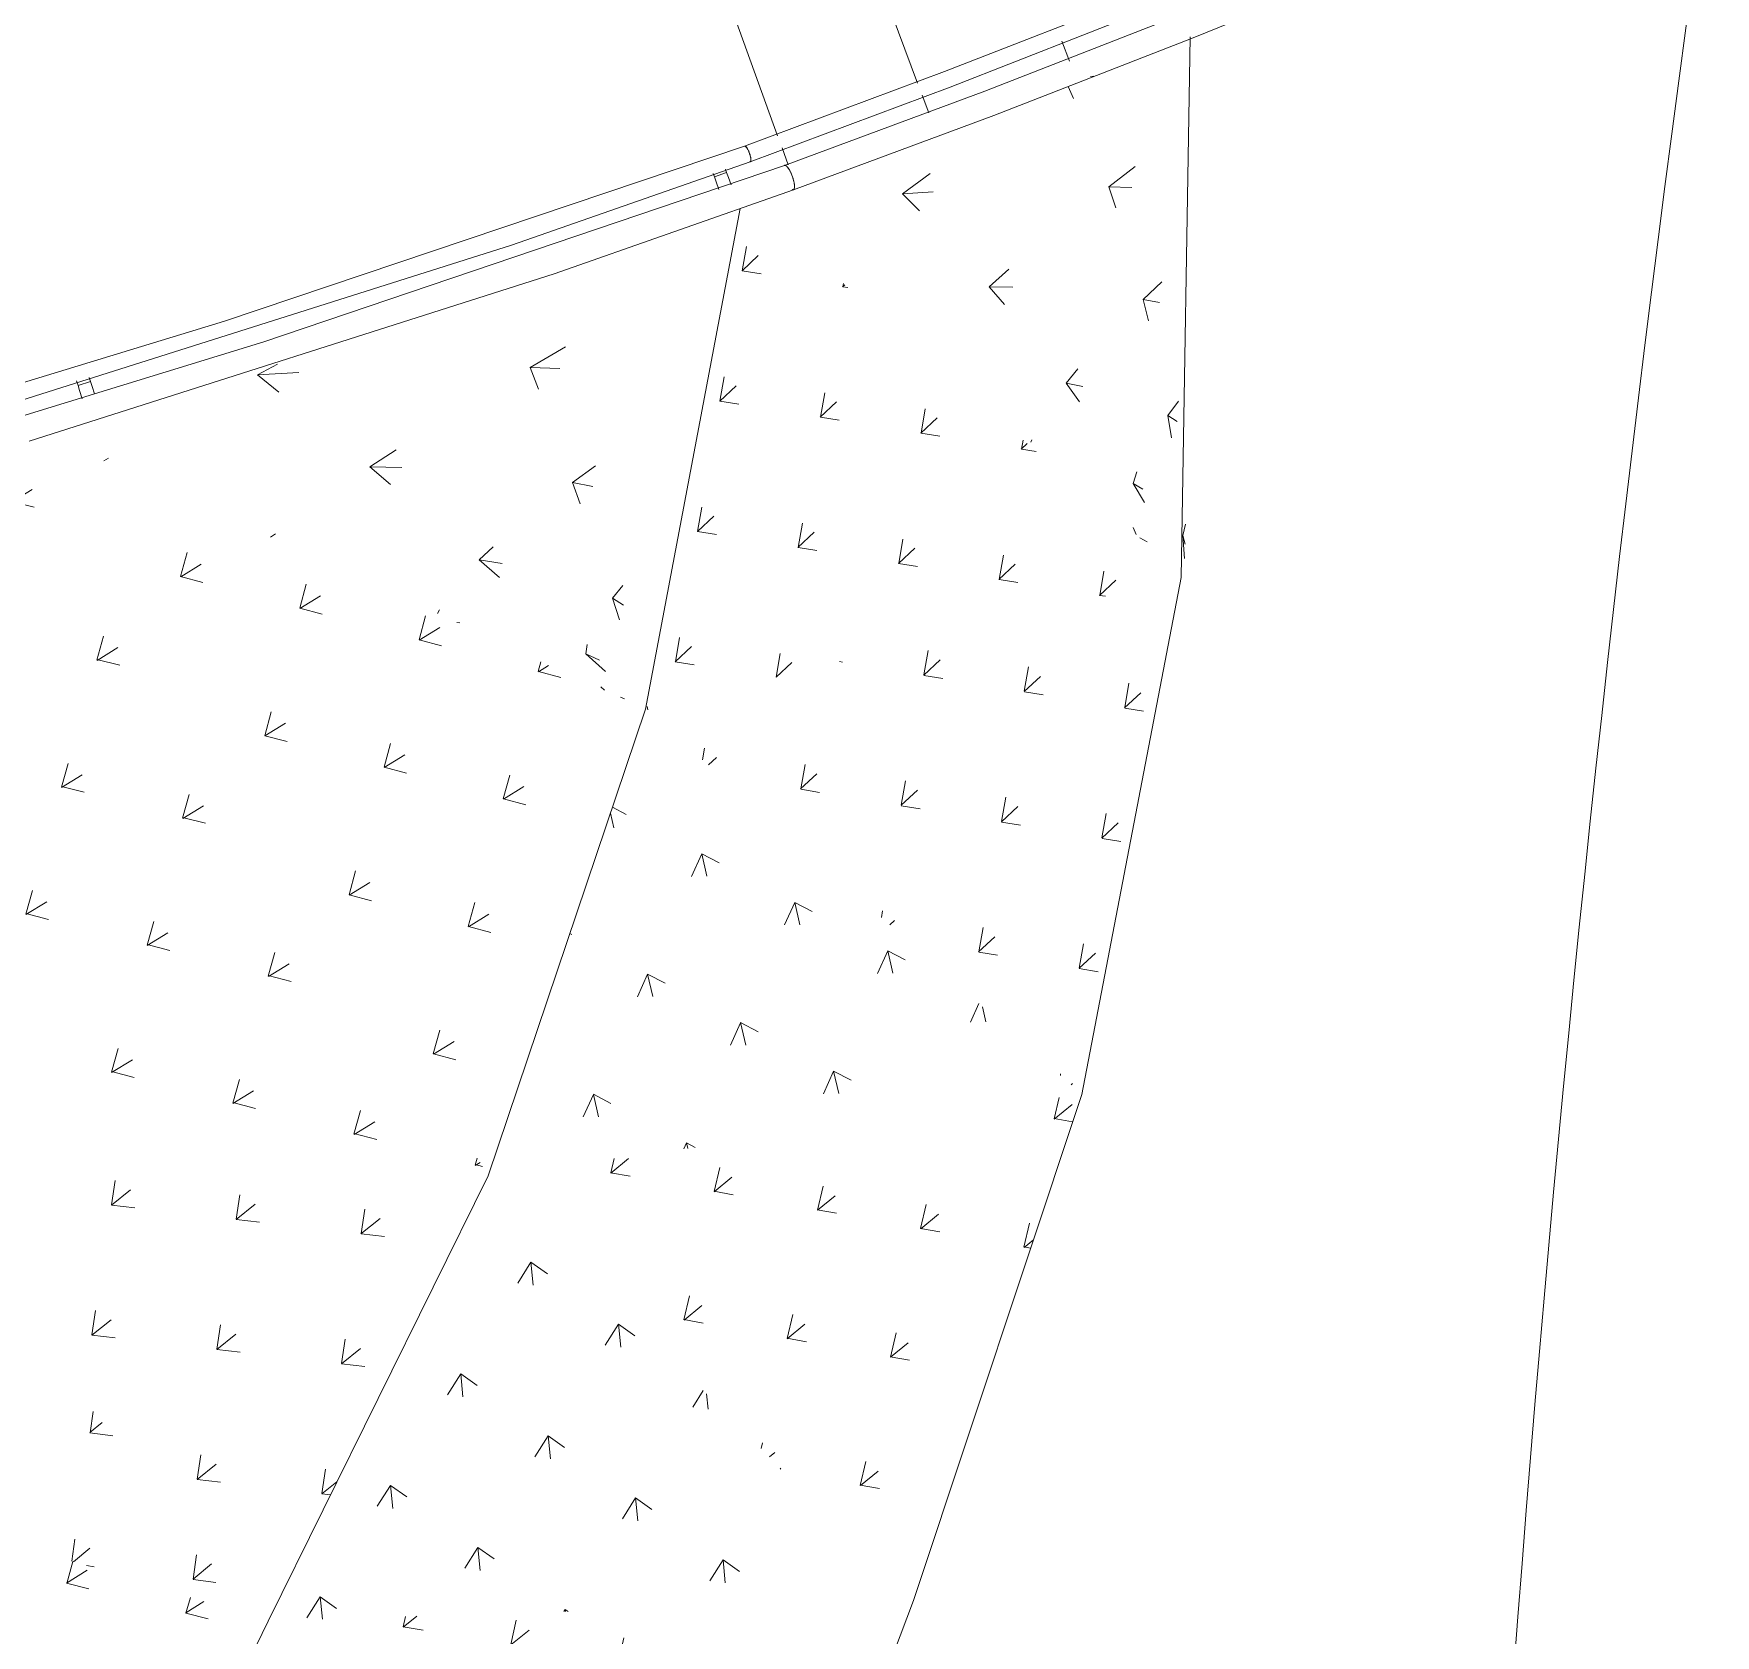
# Model space of a CAD drawing. Header units: millimetres. Extents: x 15878 to 679837, y -72324 to 391440.
# Drawn here: x 214371 to 217601, y 1932 to 5009 of the extents above; entities that cross this region are included whole.
import ezdxf

# ---------------------------------------------------------------- set-up
doc = ezdxf.new("R2010")
doc.units = ezdxf.units.MM
for name, color, linetype, lineweight in [('A-FLOR', 192, 'Continuous', 5), ('A-FLOR-HRAL', 11, 'Continuous', 5), ('A-FLOR-PATT', 8, 'Continuous', 5)]:
    doc.layers.add(name, color=color, linetype=linetype, lineweight=lineweight)

# ---------------------------------------------------------------- blocks, each defined once
blk = doc.blocks.new('Railings 6 - Railings 6-15750741-G_F')
at = {"layer": 'A-FLOR-HRAL'}
for p, q in [((101506.9, 4748.8), (101509.3, 4742.1)), ((101485.8, 4733.7), (101483.6, 4739.9)), ((101485.8, 4733.7), (101509.3, 4742.1)), ((101489.1, 4724.3), (101485.8, 4733.7)), ((101494.4, 4709.4), (101489.1, 4724.3)), ((101509.3, 4742.1), (101512.7, 4732.7)), ((101512.7, 4732.7), (101517.7, 4718.4)), ((100263.5, 4332.9), (100260.6, 4342.2)), ((100263.5, 4332.9), (100287.3, 4340.4)), ((100266.5, 4323.4), (100263.5, 4332.9)), ((100284.8, 4348.5), (100287.3, 4340.4)), ((100287.3, 4340.4), (100290.3, 4330.9)), ((100290.3, 4330.9), (100294.8, 4316.7)), ((100271.5, 4307.5), (100266.5, 4323.4))]:
    blk.add_line(p, q, dxfattribs=at)
at = {"layer": 'A-FLOR-HRAL', "flags": 128}
for points in [[(101543.5, 4792.7), (101927.8, 4936.1), (102309.8, 5085.5), (102689.4, 5240.9), (103066.6, 5402.1), (103155.7, 5406.2)], [(101554.4, 4762.6), (101938.9, 4906.2), (102321.2, 5055.6), (102701, 5211), (103078.4, 5372.3), (103091.1, 5412.8)], [(101620.4, 4755.8), (102005.2, 4898.6), (102387.8, 5047.4), (102768.1, 5202.1), (103145.9, 5362.7), (103218.7, 5394.4)], [(101637.5, 4708.8), (102022.6, 4851.7), (102405.6, 5000.6), (102786.2, 5155.5), (103164.4, 5316.2), (103218.7, 5394.4)], [(101543.5, 4792.7), (100544.8, 4456.5), (100080.8, 4315.2)], [(100089.9, 4284.5), (101095.8, 4602.7), (101554.4, 4762.7)], [(101620.4, 4755.8), (100620.2, 4416.6), (100155.4, 4273.9)], [(100169.6, 4225.9), (101177.8, 4547.4), (101637.4, 4708.8)]]:
    blk.add_lwpolyline(points, dxfattribs=at)
at = {"layer": 'A-FLOR-HRAL'}
for points, knots in [([(101543.4, 4792.7), (101544, 4792.9), (101545.1, 4792.7), (101546.7, 4791.2), (101547.6, 4790), (101548.4, 4789), (101549.2, 4787.8), (101550.1, 4786.1), (101551.2, 4784.1), (101552.1, 4782), (101553, 4779.9), (101553.9, 4777.3), (101554.7, 4774.4), (101555.3, 4771.8), (101555.7, 4769.5), (101555.8, 4768.1), (101555.8, 4767.4)], [-1, -1, -1, -1, -0.8611111, -0.7916667, -0.7569444, -0.7222222, -0.6875, -0.6527778, -0.5833333, -0.5486111, -0.5138889, -0.4444444, -0.3888889, -0.3333333, -0.2777778, -0.2222222, -0.2222222, -0.2222222, -0.2222222]), ([(101555.8, 4767.4), (101555.8, 4767.7), (101555.8, 4768.3), (101555.7, 4769.5), (101555.5, 4771), (101555.1, 4772.9), (101554.5, 4775.2), (101553.8, 4777.4), (101553, 4779.6), (101552, 4782.2), (101550.8, 4784.9), (101549.6, 4787.1), (101548.4, 4789), (101546.8, 4791.2), (101545, 4792.8), (101543.9, 4792.9), (101543.4, 4792.7)], [-0.7777778, -0.7777778, -0.7777778, -0.7777778, -0.7569444, -0.7222222, -0.6875, -0.6527778, -0.5833333, -0.5486111, -0.5138889, -0.4444444, -0.3888889, -0.3333333, -0.2777778, -0.2222222, -0.1111111, 0, 0, 0, 0]), ([(101555.9, 4767), (101555.9, 4765.9), (101555.7, 4763.9), (101555, 4762.9), (101554.6, 4762.7)], [-0.2104598, -0.2104598, -0.2104598, -0.2104598, -0.1111111, 0, 0, 0, 0]), ([(101554.6, 4762.7), (101555.1, 4763), (101555.7, 4764.1), (101555.9, 4766.2), (101555.9, 4767), (101555.9, 4767)], [-1, -1, -1, -1, -0.8611111, -0.7916667, -0.7900788, -0.7900788, -0.7900788, -0.7900788]), ([(101620.2, 4755.7), (101621.1, 4756.2), (101622.8, 4755.8), (101625.4, 4753.4), (101626.8, 4751.6), (101628, 4750), (101629.2, 4748.2), (101630.8, 4745.5), (101632.3, 4742.4), (101633.8, 4739.2), (101634.8, 4736.6), (101635.8, 4733.9), (101636.6, 4731.5), (101637.3, 4729.3), (101637.9, 4727.2), (101638.4, 4725.1), (101638.8, 4723.2), (101639.1, 4721.3), (101639.5, 4718.9), (101639.7, 4716.2), (101639.7, 4713.4), (101639.3, 4711.2), (101638.7, 4709.7), (101638, 4709.1), (101637.7, 4708.9)], [-1, -1, -1, -1, -0.861111, -0.791667, -0.756944, -0.722222, -0.6875, -0.652778, -0.583333, -0.548611, -0.513889, -0.479167, -0.444444, -0.416667, -0.388889, -0.361111, -0.333333, -0.305556, -0.277778, -0.222222, -0.166667, -0.111111, -0.055556, 0, 0, 0, 0]), ([(101633.6, 4739.6), (101633.3, 4740.3), (101632.7, 4741.6), (101631.8, 4743.5), (101630.8, 4745.3), (101629.9, 4747), (101629, 4748.5), (101627.7, 4750.5), (101626.2, 4752.5), (101624.4, 4754.4), (101622.8, 4755.6), (101621.4, 4756), (101620.6, 4755.9), (101620.2, 4755.7)], [-0.4443637, -0.4443637, -0.4443637, -0.4443637, -0.4166667, -0.3888889, -0.3611111, -0.3333333, -0.3055556, -0.2777778, -0.2222222, -0.1666667, -0.1111111, -0.0555556, 0, 0, 0, 0]), ([(101636.7, 4731.3), (101636.6, 4731.5), (101636.3, 4732.6), (101635.6, 4734.5), (101634.6, 4737.1), (101633.9, 4738.8), (101633.6, 4739.6)], [-0.555465, -0.555465, -0.555465, -0.555465, -0.5486111, -0.5138889, -0.4791667, -0.4444444, -0.4444444, -0.4444444, -0.4444444]), ([(101639.7, 4716.3), (101639.6, 4716.7), (101639.6, 4717.7), (101639.4, 4719.5), (101639.1, 4721.8), (101638.4, 4724.9), (101637.6, 4728.2), (101636.9, 4730.6), (101636.7, 4731.3)], [-0.7776471, -0.7776471, -0.7776471, -0.7776471, -0.7569444, -0.7222222, -0.6875, -0.6527778, -0.5833333, -0.5555556, -0.5555556, -0.5555556, -0.5555556]), ([(101637.7, 4708.9), (101638.6, 4709.4), (101639.5, 4711.1), (101639.7, 4714.6), (101639.7, 4716), (101639.7, 4716.3)], [-1, -1, -1, -1, -0.8611111, -0.7916667, -0.7777778, -0.7777778, -0.7777778, -0.7777778])]:
    blk.add_open_spline(points, degree=3, knots=knots, dxfattribs=at)
for points in [[(101554.6, 4762.7), (101554.1, 4762.5), (101553.5, 4762.5), (101552.9, 4762.9)], [(101552.9, 4762.9), (101553.5, 4762.5), (101554.1, 4762.5), (101554.6, 4762.7)], [(101637.7, 4708.9), (101636.9, 4708.6), (101636, 4708.7), (101635, 4709.2)], [(101635, 4709.2), (101635.5, 4708.9), (101636.5, 4708.6), (101637.3, 4708.7), (101637.7, 4708.9)]]:
    blk.add_open_spline(points, degree=3, dxfattribs=at)
blk = doc.blocks.new('FP_760-G_F')
at = {"layer": 'A-FLOR-PATT'}
for p, q in [((102208.1, 4926.7), (102214.6, 4927.2)), ((102165.2, 4907.5), (102175.5, 4884.5)), ((102243.2, 4714.4), (102294.3, 4753.9)), ((101847.2, 4701.2), (101900, 4740.3)), ((101847.2, 4701.2), (101906, 4704.9)), ((101847.2, 4701.2), (101879.9, 4668.2)), ((102243.2, 4714.4), (102287.5, 4713.5)), ((102243.2, 4714.4), (102257.1, 4674.5)), ((102013.8, 4522.7), (102051.3, 4556.2)), ((102013.8, 4522.7), (102059.3, 4521.6)), ((102013.8, 4522.7), (102042.9, 4488.5)), ((102309.5, 4498.4), (102345.3, 4532.2)), ((102309.5, 4498.4), (102340.5, 4492.4)), ((102309.5, 4498.4), (102319.8, 4457.1)), ((102161.5, 4337.3), (102183.7, 4365.1)), ((102161.5, 4337.3), (102193.6, 4331.2)), ((102161.5, 4337.3), (102187.1, 4301.7)), ((102356.8, 4275.2), (102377.5, 4303)), ((102356.8, 4275.2), (102374.6, 4264.1)), ((102356.8, 4275.2), (102363.6, 4232.5)), ((102093.4, 4224.1), (102095.3, 4228.6)), ((102290.2, 4144.8), (102297.1, 4167)), ((102290.2, 4144.8), (102309, 4133.8)), ((102290.2, 4144.8), (102312.2, 4107.9)), ((102295.7, 4046.9), (102290.4, 4060.3)), ((102303, 4040.5), (102317.3, 4032.6)), ((102385.4, 4044.6), (102390.9, 4066.5)), ((102385.4, 4044.6), (102390, 4028.3)), ((102385.4, 4044.6), (102388.7, 4000.6))]:
    blk.add_line(p, q, dxfattribs=at)
blk = doc.blocks.new('FP_765-G_F')
at = {"layer": 'A-FLOR-PATT'}
for p, q in [((101132, 4367.3), (101200, 4407.4)), ((100608.4, 4353.3), (100646.5, 4373.9)), ((101132, 4367.3), (101188.6, 4365.6)), ((101132, 4367.3), (101147.7, 4326.1)), ((100608.4, 4353.3), (100687.7, 4357.8)), ((100608.4, 4353.3), (100649.3, 4320.3)), ((100824, 4176.4), (100874.7, 4209.3)), ((100312.8, 4188), (100321.7, 4193.1)), ((100824, 4176.4), (100885.4, 4175.3)), ((100824, 4176.4), (100863.8, 4143)), ((101213.5, 4146.9), (101257.6, 4178.8)), ((101213.5, 4146.9), (101252.5, 4139.2)), ((101213.5, 4146.9), (101228.2, 4105.4)), ((100633.4, 4041.3), (100642.4, 4048.3)), ((101034.2, 3997.8), (101060.7, 4023.1)), ((101034.2, 3997.8), (101077.8, 3991)), ((101034.2, 3997.8), (101073, 3964.1)), ((101289.8, 3924.7), (101309.8, 3948.5)), ((101289.8, 3924.7), (101311, 3911.1)), ((101289.8, 3924.7), (101303.5, 3882.8)), ((100954, 3894.7), (100957.7, 3901.9)), ((100991.1, 3877.7), (100997.1, 3876.9)), ((101239.1, 3817.5), (101241.4, 3835.1)), ((101239.1, 3817.5), (101264.9, 3805.1)), ((101239.1, 3817.5), (101276.9, 3783.5)), ((101274.6, 3748), (101267.6, 3753.8)), ((101305.2, 3734), (101313.4, 3730.8)), ((101357.8, 3710), (101356.6, 3716.4))]:
    blk.add_line(p, q, dxfattribs=at)

msp = doc.modelspace()

# ---------------------------------------------------------------- hatches: boundary and pattern name
at = {"layer": 'A-FLOR-PATT'}
h = msp.add_hatch(dxfattribs=at)
h.set_pattern_fill('FP_2171', color=256, style=0, pattern_type=2)
h.set_pattern_definition([(42.948, (146164.56, -27580.04), (42.84313, 250.33527), [42.735, -279.594]), (350.96, (146164.56, -27580.04), (42.8437, 250.33466), [36.66, -158.862]), (80.288, (146164.56, -27580.04), (-193.09365, 30.7224), [47.62, -206.354])])
h.paths.add_polyline_path([(215545.9, 3710.9), (216575, 3963.8), (215750.9, 4681.2), (215726.9, 4669.9), (215674.7, 4393.1)], flags=0)
h = msp.add_hatch(dxfattribs=at)
h.set_pattern_fill('FP_2348', color=256, style=0, pattern_type=2)
h.set_pattern_definition([(31.855, (111203.58, -26391.35), (67.20172, 244.884), [46.252, -302.6]), (345.145, (111203.58, -26391.35), (67.1999, 244.8843), [44.443, -192.588]), (74.655, (111203.58, -26391.35), (-229.10854, 60.7685), [47.613, -206.324])])
h.paths.add_polyline_path([(215243.6, 2814.8), (215545.9, 3710.9), (214388, 4235.2), (214376.4, 4228.4), (214734.2, 3645.1)], flags=0)
h = msp.add_hatch(dxfattribs=at)
h.set_pattern_fill('FP_2346', color=256, style=0, pattern_type=2)
h.set_pattern_definition([(31.503, (108023.62, -28076.41), (68.27642, 244.09014), [46.823, -306.339]), (345.655, (108023.62, -28076.4), (68.2727, 244.0912), [45.062, -195.267]), (74.373, (108023.62, -28076.4), (-232.8343, 59.5465), [47.524, -205.935])])
h.paths.add_polyline_path([(215243.6, 2814.8), (214374.6, 4231.3), (214345, 4219.4), (213818.7, 3159.1), (214821, 2916.9)], flags=0)
h = msp.add_hatch(dxfattribs=at)
h.set_pattern_fill('FP_2172', color=256, style=0, pattern_type=2)
h.set_pattern_definition([(42.757, (145947.44, -27515.64), (43.76243, 250.1757), [42.725, -279.527]), (350.751, (145947.44, -27515.64), (43.7645, 250.1754), [36.635, -158.753]), (80.078, (145947.44, -27515.64), (-192.8488, 31.4009), [47.62, -206.354])])
h.paths.add_polyline_path([(216383.9, 2971.3), (216575, 3963.8), (215545.9, 3710.9), (215620.5, 3645.1)], flags=0)
h = msp.add_hatch(dxfattribs=at)
h.set_pattern_fill('FP_2170', color=256, style=0, pattern_type=2)
h.set_pattern_definition([(282.986, (226900.5, 7833), (178.6945, -93.214), [44.109, -288.584]), (245.773, (226900.5, 7833), (178.6948, -93.2135), [47.49, -205.789]), (332.451, (226900.5, 7833), (103.936, 230.97), [37.79, -163.755])])
h.paths.add_polyline_path([(215243.6, 2814.8), (216383.9, 2971.3), (215545.9, 3710.9), (215296.4, 2971.3)], flags=0)
h = msp.add_hatch(dxfattribs=at)
h.set_pattern_fill('FP_2344', color=256, style=0, pattern_type=2)
h.set_pattern_definition([(39.385, (109535.03, -32758.95), (35.67756, 251.35656), [46.213, -302.349]), (352.641, (109535.03, -32758.95), (35.6801, 251.3563), [44.187, -191.479]), (81.921, (109535.03, -32758.95), (-233.7255, 30.185), [47.602, -206.274])])
h.paths.add_polyline_path([(214821, 1959.5), (213818.7, 3159.1), (213632.7, 2321.9), (214361.5, 2099.6)], flags=0)
h = msp.add_hatch(dxfattribs=at)
h.set_pattern_fill('FP_2347', color=256, style=0, pattern_type=2)
h.set_pattern_definition([(38.732, (105158.17, -37064.04), (37.49796, 249.76976), [47.114, -308.244]), (353.472, (105158.17, -37064.04), (37.4991, 249.7692), [45.239, -196.035]), (81.462, (105158.17, -37064.04), (-239.71036, 27.42865), [47.357, -205.212])])
h.paths.add_polyline_path([(214821, 1959.5), (215243.6, 2814.8), (213818.7, 3159.1), (214518.2, 2321.9)], flags=0)
h = msp.add_hatch(dxfattribs=at)
h.set_pattern_fill('FP_2173', color=256, style=0, pattern_type=2)
h.set_pattern_definition([(39.446, (140178.55, -30696.84), (58.06907, 246.64125), [44.031, -288.07]), (349.816, (140178.55, -30696.84), (58.0656, 246.6423), [37.793, -163.77]), (76.752, (140178.55, -30696.84), (-198.3871, 35.64014), [47.51, -205.876])])
h.paths.add_polyline_path([(216060.4, 1999.3), (216383.9, 2971.3), (215243.6, 2814.8), (215545.9, 2513)], flags=0)
h = msp.add_hatch(dxfattribs=at)
h.set_pattern_fill('FP_2169', color=256, style=0, pattern_type=2)
h.set_pattern_definition([(275.646, (229714.18, -2281.58), (167.9625, -119.0732), [44.415, -290.584]), (237.79, (229714.18, -2281.58), (167.9624, -119.0734), [47.49, -205.79]), (324.666, (229714.18, -2281.58), (135.0045, 214.3006), [38.604, -167.284])])
h.paths.add_polyline_path([(214821, 1959.5), (216060.4, 1999.3), (215243.6, 2814.8), (214840.7, 1999.3)], flags=0)
h = msp.add_hatch(dxfattribs=at)
h.set_pattern_fill('FP_2342', color=256, style=0, pattern_type=2)
h.set_pattern_definition([(32.056, (110542.75, -27492.67), (68.7678, 243.82432), [46.554, -304.581]), (345.904, (110542.75, -27492.67), (68.76943, 243.8242), [44.237, -191.696]), (74.249, (110542.75, -27492.67), (-228.82895, 57.46194), [47.501, -205.836])])
h.paths.add_polyline_path([(214402.4, 1100.7), (214821, 1959.5), (213632.7, 2321.9), (214137.2, 1521.5)], flags=0)
h = msp.add_hatch(dxfattribs=at)
h.set_pattern_fill('FP_2167', color=256, style=0, pattern_type=2)
h.set_pattern_definition([(38.911, (132766.49, -32173.39), (56.626, 246.4798), [44.895, -293.726]), (350.724, (132766.5, -32173.4), (56.6238, 246.4809), [39.301, -170.303]), (77.062, (132766.49, -32173.4), (-206.86316, 33.78567), [47.419, -205.482])])
h.paths.add_polyline_path([(215697.3, 1034.3), (216060.4, 1999.3), (214821, 1959.5), (215387, 1361.9)], flags=0)
h = msp.add_hatch(dxfattribs=at)
h.set_pattern_fill('FP_2168', color=256, style=0, pattern_type=2)
h.set_pattern_definition([(272.485, (230360.64, -6180.98), (162.7195, -137.379), [45.364, -296.791]), (234.121, (230360.64, -6180.98), (162.719, -137.3796), [47.312, -205.019]), (319.826, (230360.64, -6180.98), (147.8865, 204.4523), [39.929, -173.027])])
h.paths.add_polyline_path([(215697.3, 1034.3), (214821, 1959.5), (214408.4, 1100.4), (215373.9, 1050.9)], flags=0)

# ---------------------------------------------------------------- linework, layer by layer
at = {"layer": 'A-FLOR'}
for p, q in [((216068.6, 4914), (215599.9, 6166.2)), ((215799.8, 4812.8), (215344.9, 6069.4)), ((216360.5, 4955.7), (216345.4, 4994.6)), ((216592.3, 5002.4), (216575, 3963.8)), ((216090.1, 4856.6), (216077.4, 4890.6)), ((215819.9, 4757.1), (215808.3, 4789.3)), ((215727.5, 4673), (215545.9, 3710.9)), ((216575, 3963.8), (216383.9, 2971.3)), ((215243.6, 2814.8), (215545.9, 3710.9)), ((216383.9, 2971.3), (216060.4, 1999.3)), ((215243.6, 2814.8), (214821, 1959.5)), ((216060.4, 1999.3), (215697.3, 1034.3)), ((214821, 1959.5), (214402.4, 1100.7)), ((214821, 1959.5), (214821, 1959.5))]:
    msp.add_line(p, q, dxfattribs=at)
msp.add_arc((269402.1, -2005.5), 52331.3, 171.83723, 179.00588, dxfattribs=at)

# ---------------------------------------------------------------- block references
for name in ['FP_760-G_F', 'FP_765-G_F']:
    msp.add_blockref(name, (114192.5, 0), dxfattribs=at)
at = {"layer": 'A-FLOR-HRAL'}
msp.add_blockref('Railings 6 - Railings 6-15750741-G_F', (114192.5, 0), dxfattribs=at)

doc.saveas('drawing.dxf')
